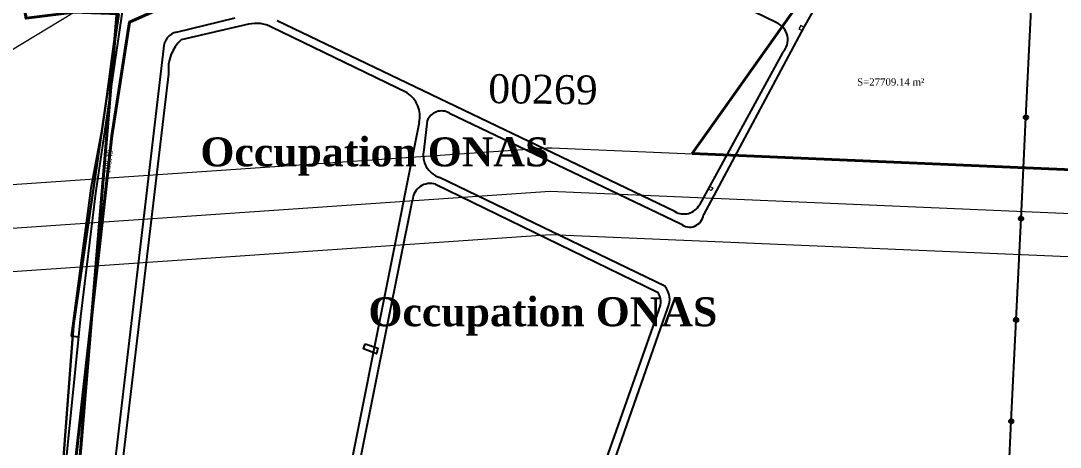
# Model space of a CAD drawing. Header units: metres. Extents: x 0 to 1324930, y 0 to 1631912.
# Drawn here: x 252719.9 to 253078.7, y 1628471.4 to 1628618.5 of the extents above; entities that cross this region are included whole.
import ezdxf
from ezdxf.enums import TextEntityAlignment as Align

# ---------------------------------------------------------------- set-up
doc = ezdxf.new("R2010")
doc.units = ezdxf.units.M
doc.header["$MEASUREMENT"] = 0
for name, color, linetype in [('A_revoir_niveau_0', 7, 'Continuous'), ('limites_sections', 7, 'Continuous'), ('limites_tf', 7, 'Continuous'), ('numero_parcelle', 7, 'Continuous')]:
    doc.layers.add(name, color=color, linetype=linetype)
for name, color, linetype, lineweight in [('Cotation Linéaire', 7, 'Continuous', 0), ('Cotation Surface', 1, 'Continuous', 0), ('emprise_ht_pik_rufisque', 7, 'Continuous', 0), ('Regard', 210, 'Continuous', 0)]:
    doc.layers.add(name, color=color, linetype=linetype, lineweight=lineweight)
doc.layers.add('Lignes HT Vectorisées', color=6, linetype='Continuous', lineweight=0, true_color=0xff00ff)
doc.styles.get("Standard").update_dxf_attribs({"font": 'txt.shx'})
doc.styles.add('Times 1.0', font='times.ttf', dxfattribs={"width": 0.99, "height": 0.0254})

# ---------------------------------------------------------------- blocks, each defined once
blk = doc.blocks.new('w005_2')
at = {"color": 0}
for p, q in [((-0.00015, 0.000735), (-0.00015, -0.000735)), ((0.00015, 0.000735), (0.00015, -0.000735))]:
    blk.add_line(p, q, dxfattribs=at)
at = {"color": 0, "flags": 128}
for points in [[(-0.00045, 0.0006), (-0.00045, -0.0006)], [(0.00045, 0.0006), (0.00045, -0.0006)]]:
    blk.add_lwpolyline(points, dxfattribs=at)
at = {"color": 0}
blk.add_circle((0, 0), 0.00075, dxfattribs=at)
blk = doc.blocks.new('*U133')
at = {"flags": 128}
for points, elevation in [([(0.133417, -0.220284), (0.130002, -0.264572), (0.127686, -0.265366), (-0.065926, -0.190808), (-0.194108, -0.141732), (-0.190168, -0.08715), (-0.181213, 0.000651), (-0.176112, 0.043195), (-0.166551, 0.108144), (-0.148411, 0.116316), (-0.129814, 0.124222), (-0.103291, 0.172663), (-0.094554, 0.188209), (-0.091076, 0.194598), (-0.073015, 0.227649), (0.032519, 0.294492), (0.032579, 0.294377), (0.082048, 0.295495), (0.121164, 0.296007)], 0.001709), ([(0.133417, -0.220284), (0.130002, -0.264572), (0.127686, -0.265366), (-0.065926, -0.190808), (-0.194108, -0.141732), (-0.190168, -0.08715), (-0.181213, 0.000651), (-0.176112, 0.043195), (-0.166551, 0.108144), (-0.148411, 0.116316), (-0.129814, 0.124222), (-0.103291, 0.172663), (-0.094554, 0.188209), (-0.091076, 0.194598), (-0.073015, 0.227649), (0.032519, 0.294492), (0.032579, 0.294377), (0.082048, 0.295495), (0.121164, 0.296007)], 0.001709), ([(0.058751, 0.102068), (-0.059719, 0.159651)], 0.008213), ([(0.058751, 0.102068), (-0.059719, 0.159651)], 0.008213), ([(0.093313, 0.144487), (0.068311, 0.100468)], 0.008163), ([(0.093313, 0.144487), (0.068311, 0.100468)], 0.008163), ([(-0.148207, 0.098815), (-0.128037, 0.103722)], 0.005716), ([(-0.148207, 0.098815), (-0.128037, 0.103722)], 0.005716), ([(-0.123344, 0.101479), (-0.146633, 0.096152)], 0.006523), ([(-0.123344, 0.101479), (-0.146633, 0.096152)], 0.006523), ([(-0.068667, 0.077806), (-0.115428, 0.100519)], 0.006615), ([(-0.068667, 0.077806), (-0.115428, 0.100519)], 0.006615), ([(0.02375, 0.036864), (-0.113468, 0.102683)], 0.00662), ([(0.02375, 0.036864), (-0.113468, 0.102683)], 0.00662), ([(-0.152719, 0.093171), (-0.17359, -0.083851)], 0.005567), ([(-0.152719, 0.093171), (-0.17359, -0.083851)], 0.005567), ([(0.060907, 0.091677), (0.032298, 0.039191)], 0.008008), ([(0.060907, 0.091677), (0.032298, 0.039191)], 0.008008), ([(-0.150972, 0.084422), (-0.17063, -0.081525)], 0.005473), ([(-0.150972, 0.084422), (-0.17063, -0.081525)], 0.005473), ([(-0.061703, 0.068169), (-0.06283, 0.058141)], 0.006096), ([(-0.061703, 0.068169), (-0.06283, 0.058141)], 0.006096), ([(-0.054009, 0.070792), (0.025796, 0.032606)], 0.006568), ([(-0.054009, 0.070792), (0.025796, 0.032606)], 0.006568), ([(-0.064486, 0.067642), (-0.099412, -0.107531)], 0.006076), ([(-0.064486, 0.067642), (-0.099412, -0.107531)], 0.006076), ([(0.020324, 0.011078), (-0.057442, 0.048651)], 0.004404), ([(0.020324, 0.011078), (-0.057442, 0.048651)], 0.004404), ([(-0.058793, 0.046262), (0.017773, 0.009019)], 0.005424), ([(-0.058793, 0.046262), (0.017773, 0.009019)], 0.005424), ([(-0.09723, -0.110819), (-0.066796, 0.040829)], 0.005494), ([(-0.09723, -0.110819), (-0.066796, 0.040829)], 0.005494), ([(-0.02851, -0.138832), (0.021401, 0.003678)], 0.004247), ([(-0.02851, -0.138832), (0.021401, 0.003678)], 0.004247), ([(0.018263, 0.003051), (-0.031469, -0.137894)], 0.004275), ([(0.018263, 0.003051), (-0.031469, -0.137894)], 0.004275)]:
    blk.add_lwpolyline(points, dxfattribs=dict(at, elevation=elevation))
at = {"color": 1, "elevation": 0.008401, "flags": 128}
blk.add_lwpolyline([(0.133501, -0.184125), (0.132827, -0.181593), (0.133129, -0.175345), (0.13482, -0.140386), (0.13651, -0.105426), (0.138201, -0.070467), (0.139892, -0.035508), (0.141583, -0.000549), (0.143273, 0.03441), (0.144964, 0.069369), (0.146655, 0.104328), (0.148346, 0.139288), (0.150036, 0.174247), (0.151727, 0.209206), (0.153418, 0.244165), (0.142195, 0.25296), (0.114647, 0.274549), (0.085014, 0.268363), (0.050752, 0.261211), (0.016491, 0.254059)], dxfattribs=at)
blk.add_lwpolyline([(0.133501, -0.184125), (0.132827, -0.181593), (0.133129, -0.175345), (0.13482, -0.140386), (0.13651, -0.105426), (0.138201, -0.070467), (0.139892, -0.035508), (0.141583, -0.000549), (0.143273, 0.03441), (0.144964, 0.069369), (0.146655, 0.104328), (0.148346, 0.139288), (0.150036, 0.174247), (0.151727, 0.209206), (0.153418, 0.244165), (0.142195, 0.25296), (0.114647, 0.274549), (0.085014, 0.268363), (0.050752, 0.261211), (0.016491, 0.254059)], dxfattribs=at)
at = {"color": 7, "elevation": -0.0018, "flags": 128}
blk.add_lwpolyline([(-0.124696, 0.144028), (-0.145756, 0.126258), (-0.168221, 0.10758), (-0.173681, 0.067022), (-0.1778, 0.044949), (-0.184578, -0.006064), (-0.181926, -0.006335)], dxfattribs=at)
blk.add_lwpolyline([(-0.124696, 0.144028), (-0.145756, 0.126258), (-0.168221, 0.10758), (-0.173681, 0.067022), (-0.1778, 0.044949), (-0.184578, -0.006064), (-0.181926, -0.006335)], dxfattribs=at)
at = {"ltscale": 1000, "elevation": 0.008078, "flags": 128}
blk.add_lwpolyline([(0.068311, 0.100468), (0.033612, 0.03572)], dxfattribs=at)
blk.add_lwpolyline([(0.068311, 0.100468), (0.033612, 0.03572)], dxfattribs=at)
for centre, radius, start, end in [((-0.120649, 0.090584, 0.006438), 0.0112234830887216, 62.277328, 103.893301), ((-0.120649, 0.090584, 0.006438), 0.0112234830887216, 62.277328, 103.893301), ((0.056387, 0.096158, 0.008213), 0.0063651407347184, 315.248613, 68.195028), ((0.056387, 0.096158, 0.008213), 0.0063651407347184, 315.248613, 68.195028), ((-0.146902, 0.093146, 0.005716), 0.0058168319595181, 102.962371, 179.757639), ((-0.146902, 0.093146, 0.005716), 0.0058168319595181, 102.962371, 179.757639), ((-0.13712, 0.085966, 0.005695), 0.013937348601497, 133.041292, 186.359213), ((-0.13712, 0.085966, 0.005695), 0.013937348601497, 133.041292, 186.359213), ((-0.073853, 0.069731, 0.006076), 0.0095974939141644, 347.430842, 57.289162), ((-0.073853, 0.069731, 0.006076), 0.0095974939141644, 347.430842, 57.289162), ((-0.056768, 0.06629, 0.006568), 0.0052804011039381, 58.496581, 159.153446), ((-0.056768, 0.06629, 0.006568), 0.0052804011039381, 58.496581, 159.153446), ((-0.055156, 0.056223, 0.005797), 0.0079100211099882, 165.9707, 253.201268), ((-0.055156, 0.056223, 0.005797), 0.0079100211099882, 165.9707, 253.201268), ((-0.06066, 0.040401, 0.005424), 0.0061511180218134, 72.332779, 176.010067), ((-0.06066, 0.040401, 0.005424), 0.0061511180218134, 72.332779, 176.010067), ((0.026885, 0.042213, 0.006879), 0.0061999120992738, 239.630171, 330.826746), ((0.026885, 0.042213, 0.006879), 0.0061999120992738, 239.630171, 330.826746), ((0.028861, 0.036279, 0.00676), 0.0047838183652674, 230.156551, 353.28946), ((0.028861, 0.036279, 0.00676), 0.0047838183652674, 230.156551, 353.28946), ((0.015063, 0.006534, 0.004404), 0.006951739105993, 335.743431, 40.818005), ((0.015063, 0.006534, 0.004404), 0.006951739105993, 335.743431, 40.818005), ((0.013455, 0.00566, 0.004303), 0.0054701209271871, 331.508688, 37.878745), ((0.013455, 0.00566, 0.004303), 0.0054701209271871, 331.508688, 37.878745)]:
    blk.add_arc(centre, radius, start, end)
at = {"ltscale": 1000}
blk.add_3dface([(-0.083114, -0.008743, 0.005475), (-0.078751, -0.010282, 0.005475), (-0.079226, -0.012183, 0.005475), (-0.083689, -0.010528, 0.005475)], dxfattribs=at)
blk.add_3dface([(-0.083114, -0.008743, 0.005475), (-0.078751, -0.010282, 0.005475), (-0.079226, -0.012183, 0.005475), (-0.083689, -0.010528, 0.005475)], dxfattribs=at)
at = {"layer": 'Regard', "color": 0, "ltscale": 1000, "elevation": 0.006898, "flags": 128}
blk.add_lwpolyline([(0.036902, 0.045042), (0.036313, 0.044086), (0.035307, 0.044615), (0.035888, 0.045522), (0.036902, 0.045042)], dxfattribs=at)
blk.add_lwpolyline([(0.036902, 0.045042), (0.036313, 0.044086), (0.035307, 0.044615), (0.035888, 0.045522), (0.036902, 0.045042)], dxfattribs=at)
at = {"layer": 'Regard', "color": 0, "ltscale": 1000}
blk.add_3dface([(0.068311, 0.100468, 0.008078), (0.067209, 0.10106, 0.008078), (0.066544, 0.099901, 0.008078), (0.067681, 0.099292, 0.008078)], dxfattribs=at)
blk.add_3dface([(0.068311, 0.100468, 0.008078), (0.067209, 0.10106, 0.008078), (0.066544, 0.099901, 0.008078), (0.067681, 0.099292, 0.008078)], dxfattribs=at)
at = {"color": 0}
for p in [(0.144964, 0.069369, 0.008401), (0.144964, 0.069369, 0.008401), (0.143273, 0.03441, 0.008401), (0.143273, 0.03441, 0.008401), (0.141583, -0.000549, 0.008401), (0.141583, -0.000549, 0.008401), (0.139892, -0.035508, 0.008401), (0.139892, -0.035508, 0.008401)]:
    blk.add_blockref('w005_2', p, dxfattribs=at)
at = {"layer": 'Cotation Linéaire', "style": 'Times 1.0', "width": 0.99}
blk.add_text('-108.49-', height=0.002, rotation=82.232711, dxfattribs=at).set_placement((-0.172644, 0.054228, -0.0018), align=Align.TOP_CENTER)
at = {"layer": 'Cotation Surface', "style": 'Times 1.0', "width": 0.99}
blk.add_text('S=27709.14 m²', height=0.0025, dxfattribs=at).set_placement((0.09827, 0.081576, -0.0018), align=Align.MIDDLE_CENTER)

msp = doc.modelspace()

# ---------------------------------------------------------------- linework, layer by layer
at = {"layer": 'A_revoir_niveau_0', "color": 1, "linetype": 'Continuous', "lineweight": 40, "flags": 128}
msp.add_lwpolyline([(252951.693281, 1628572.703931), (253055.790281, 1628719.484931), (253110.199281, 1628739.722931), (253148.813281, 1628661.608931), (253101.555281, 1628566.282931), (252951.693281, 1628572.703931)], close=True, dxfattribs=at)
at = {"layer": 'A_revoir_niveau_0', "color": 3, "linetype": 'Continuous', "lineweight": 40, "flags": 128}
msp.add_lwpolyline([(253109.197224, 1628538.482426), (253089.247287, 1628435.106411), (253070.936491, 1628409.58108), (253073.565197, 1628378.644326), (253056.617706, 1628297.559698), (253053.678086, 1628253.237874), (253051.370626, 1628252.419371), (252728.268322, 1628372.594036), (252751.317234, 1628578.893523), (252757.473034, 1628618.097883), (252795.214016, 1628634.925169)], dxfattribs=at)
at = {"layer": 'emprise_ht_pik_rufisque', "color": 1}
for p, q in [((252996.56494, 1628777.633891), (252689.208126, 1628591.756602)), ((252574.45238, 1628552.273151), (252901.57843, 1628574.706595)), ((252901.57843, 1628574.706595), (252902.604681, 1628574.741743)), ((252902.604681, 1628574.741743), (252903.246766, 1628574.727994)), ((252903.246766, 1628574.727994), (253211.994167, 1628561.499738)), ((252902.79736, 1628544.719706), (252572.329011, 1628522.057055)), ((253210.754406, 1628531.525345), (252902.79736, 1628544.719706))]:
    msp.add_line(p, q, dxfattribs=at)
at = {"layer": 'Lignes HT Vectorisées', "color": 5, "flags": 128}
msp.add_lwpolyline([(252238.115739, 1628531.228315), (252321.664095, 1628595.659757), (252410.120553, 1628620.071574), (252571.302761, 1628537.021918), (252902.604681, 1628559.741733), (253211.374286, 1628546.512525), (253598.517543, 1628531.074514), (253921.490958, 1628519.009106), (254251.545533, 1628795.955667)], dxfattribs=at)
at = {"layer": 'limites_sections', "color": 112, "linetype": 'Continuous', "lineweight": 40, "flags": 128}
msp.add_lwpolyline([(252721.721864, 1628619.437822), (252753.241864, 1628623.321822), (252724.250426, 1628275.006531), (252670.715386, 1628292.089523), (252580.662046, 1628324.662008), (252041.292027, 1628533.926516), (252075.316041, 1628631.877881), (252090.835733, 1628688.257312), (252115.26328, 1628944.950622), (252156.993131, 1629047.301812), (252306.553663, 1628962.878275), (252389.117958, 1628940.418995), (252429.920946, 1628946.766764), (252495.086357, 1628927.313682), (252674.257536, 1628915.953628), (252655.492526, 1628879.661683), (252709.972275, 1628836.08889), (252707.872864, 1628693.966822), (252721.721864, 1628619.437822)], close=True, dxfattribs=at)
at = {"layer": 'limites_sections', "color": 112, "linetype": 'Continuous', "lineweight": 40, "extrusion": (-1.8717255e-09, -9.639832e-10, 1), "elevation": -0.002046, "flags": 128}
msp.add_lwpolyline([(253469.820836, 1628503.176145), (253488.589644, 1628500.414429), (253454.879488, 1628458.45481), (253455.869011, 1628419.146695), (253456.677254, 1628387.039772), (253456.725415, 1628385.126634), (253456.826796, 1628378.590775), (253456.092848, 1628349.73443), (253454.032863, 1628268.742801), (253388.282867, 1628177.212071), (253374.268487, 1628101.940239), (253305.375391, 1628033.502846), (252724.250426, 1628275.006531), (252729.810311, 1628341.80532), (252735.302417, 1628407.78978), (252753.241864, 1628623.321822), (252721.721864, 1628619.437822), (252719.111157, 1628633.487457), (252714.797364, 1628656.702322), (252707.872864, 1628693.966822), (252708.178498, 1628714.657046), (252708.499905, 1628736.415068), (252708.92257, 1628765.027856), (252709.546654, 1628807.276005), (252710.023977, 1628836.275407), (252766.51681, 1628874.562186), (252777.807368, 1628875.207361), (252792.594535, 1628876.052342), (252806.680432, 1628876.85725), (252821.799454, 1628877.721194), (252840.098742, 1628878.766867), (252853.870088, 1628879.553801), (252869.673078, 1628880.456829), (252881.50225, 1628881.132782), (252890.234906, 1628881.631791), (252896.724489, 1628882.002624), (252900.638805, 1628882.226299), (252915.419343, 1628884.059972), (252947.872303, 1628888.086085), (252995.1058, 1628893.94587), (253038.771855, 1628895.227443), (253072.399091, 1628896.214383), (253084.091369, 1628889.07052), (253103.780853, 1628877.040446), (253120.367335, 1628866.906274), (253135.162614, 1628857.86651), (253140.023655, 1628843.378963), (253144.884695, 1628828.891416), (253158.888191, 1628822.546236), (253184.202626, 1628811.075912), (253223.520558, 1628793.260409), (253250.158874, 1628785.95727), (253263.793452, 1628773.437298), (253279.13654, 1628744.455831), (253296.184438, 1628717.179275), (253350.963018, 1628668.589516), (253387.610751, 1628636.082202), (253479.037064, 1628554.98513), (253469.820836, 1628503.176145)], close=True, dxfattribs=at)
at = {"layer": 'limites_tf', "color": 5, "linetype": 'Continuous', "lineweight": 30, "flags": 128}
msp.add_lwpolyline([(252708.02168, 1628694.402214), (252721.619587, 1628619.345416), (252738.076438, 1628621.378779), (252753.711056, 1628620.852272), (252738.047441, 1628513.230604), (252731.582035, 1628426.895032), (252727.767845, 1628374.858853), (252724.943986, 1628336.371299), (252587.203627, 1628384.955986), (252618.255533, 1628464.492066), (252708.02168, 1628694.402214)], dxfattribs=at)

# ---------------------------------------------------------------- block references
at = {"layer": 'A_revoir_niveau_0', "xscale": 1000, "yscale": 1000, "zscale": 1000}
msp.add_blockref('*U133', (252921.901364, 1628515.852291, -9.359), dxfattribs=at)

# ---------------------------------------------------------------- texts
at = {"layer": 'limites_tf', "color": 7, "linetype": 'Continuous', "lineweight": 40, "char_height": 10, "attachment_point": 1, "line_spacing_factor": 0.72}
for insert in [(252781.903749, 1628578.310817, -3.935002), (252839.901725, 1628523.143807, -3.935002)]:
    msp.add_mtext('\\fTimes New Roman|b1|i0|c00|p23;Occupation ONAS', dxfattribs=dict(at, insert=insert))
at = {"layer": 'numero_parcelle', "color": 5, "lineweight": 0, "insert": (252881.350021, 1628600.151965), "char_height": 10, "attachment_point": 1, "rotation": 359.2324998635111, "line_spacing_factor": 0.6}
msp.add_mtext('\\fTimes New Roman|b0|i0|c00|p23;00269', dxfattribs=at)

doc.saveas('drawing.dxf')
